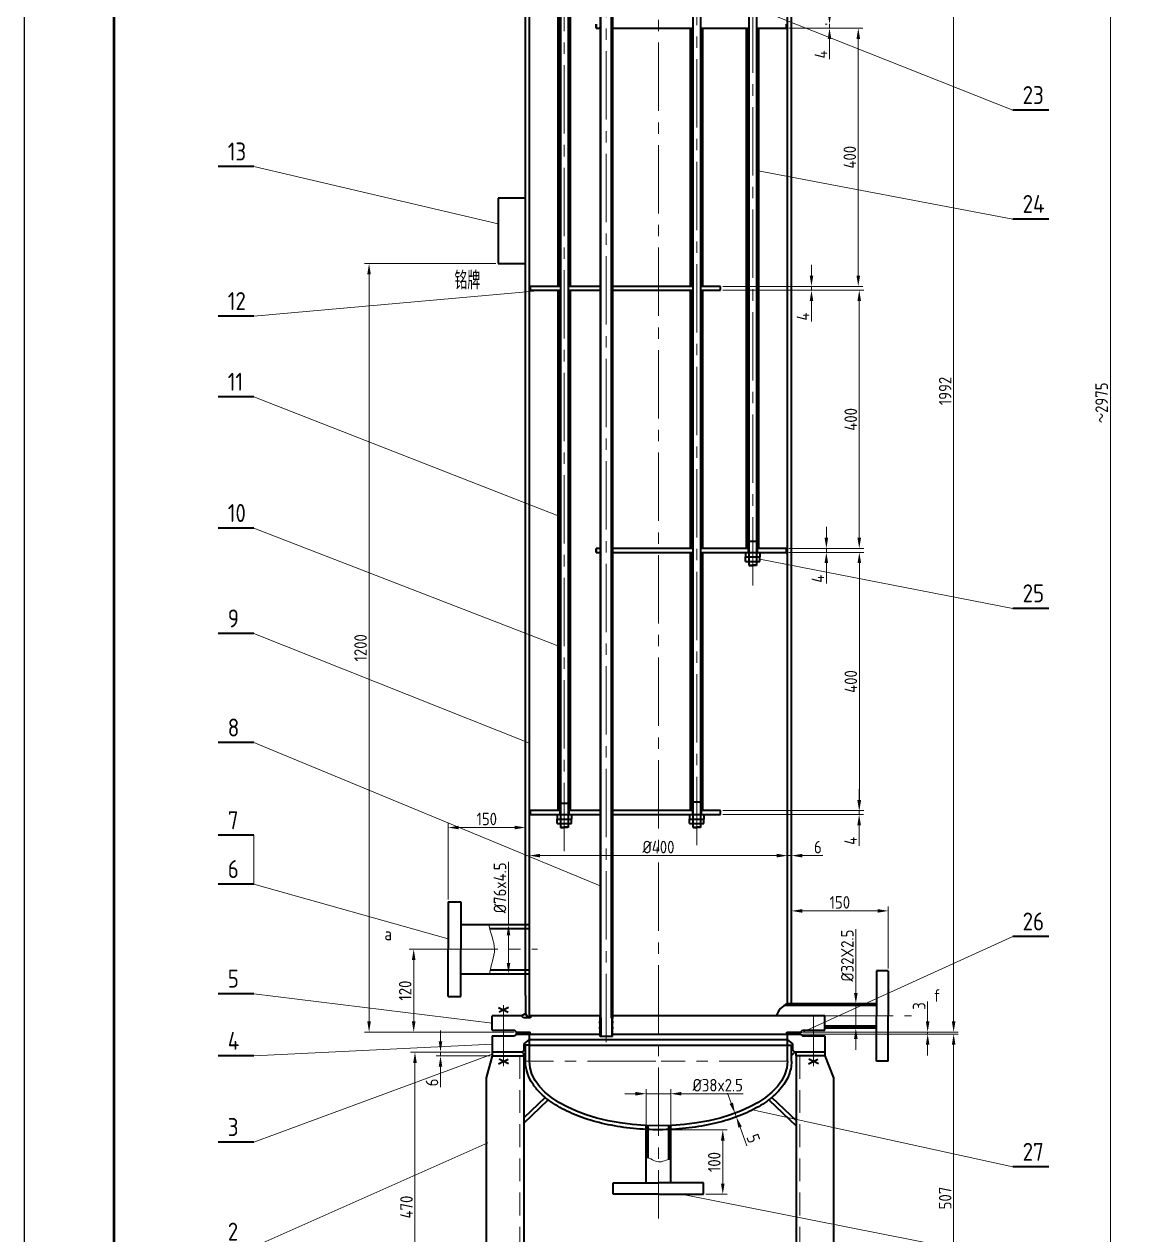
# Model space of a CAD drawing. Header units: millimetres. Extents: x -429811 to -211006, y 118619 to 258323.
# Drawn here: x -214898 to -214589.4, y 121517.1 to 121854.6 of the extents above; entities that cross this region are included whole.
import ezdxf

# ---------------------------------------------------------------- set-up
doc = ezdxf.new("R2010")
doc.units = ezdxf.units.MM
doc.linetypes.add('CENTER2', pattern=[28.575, 19.05, -3.175, 3.175, -3.175])
doc.linetypes.add('DASHED2', pattern=[9.525, 6.35, -3.175])
for name, color, linetype, lineweight in [('图层1', 7, 'Continuous', 40), ('图层2', 1, 'Continuous', 20), ('图层3', 3, 'Continuous', 20), ('图层4', 2, 'Continuous', 20), ('图层5', 3, 'DASHED2', 20), ('图层6', 4, 'CENTER2', 20), ('图框_内框线', 5, 'Continuous', 50)]:
    doc.layers.add(name, color=color, linetype=linetype, lineweight=lineweight)
doc.layers.add('图框_外框线', color=7, linetype='Continuous')
doc.styles.add('工程字体', font='gbenor.shx', dxfattribs={"bigfont": 'gbcbig.shx'})
doc.dimstyles.new('ISO-25', dxfattribs={"dimtxt": 3.5, "dimasz": 3, "dimexe": 1.25, "dimexo": 0.625, "dimtad": 1, "dimdec": 1, "dimtxsty": '工程字体', "dimcen": 2.5, "dimclrd": 3, "dimclre": 3, "dimclrt": 2, "dimadec": 0, "dimazin": 0, "dimtfac": 1, "dimtdec": 1, "dimtmove": 0, "dimatfit": 3, "dimfxl": 0, "dimlwd": 13, "dimlwe": 13, "dimarcsym": 0})

# ---------------------------------------------------------------- blocks, each defined once
blk = doc.blocks.new('*D32')
at = {"layer": 'Defpoints', "color": 0}
for p in [(-214767.48, 121568.05), (-214789.03, 121481.65), (-214776.52, 121481.65)]:
    blk.add_point(p, dxfattribs=at)
at = {"layer": '图层1', "color": 3, "lineweight": 13}
for p, q in [((-214768.1, 121568.05), (-214790.28, 121568.05)), ((-214789.03, 121565.05), (-214789.03, 121484.65)), ((-214777.15, 121481.65), (-214790.28, 121481.65))]:
    blk.add_line(p, q, dxfattribs=at)
at = {"layer": '图层1', "color": 3}
for points in [[(-214789.53, 121565.05), (-214788.53, 121565.05), (-214789.03, 121568.05)], [(-214789.53, 121484.65), (-214788.53, 121484.65), (-214789.03, 121481.65)]]:
    blk.add_solid(points, dxfattribs=at)
at = {"layer": '图层1', "color": 2, "insert": (-214791.4, 121524.85), "char_height": 3.5, "attachment_point": 5, "rotation": 90, "style": '工程字体'}
blk.add_mtext('470', dxfattribs=at)
blk = doc.blocks.new('*D33')
at = {"layer": 'Defpoints', "color": 0}
for p in [(-214767.48, 121568.05), (-214781.91, 121566.97), (-214767.48, 121566.97)]:
    blk.add_point(p, dxfattribs=at)
at = {"layer": '图层1', "color": 3, "lineweight": 13}
for p, q in [((-214781.91, 121571.05), (-214781.91, 121574.05)), ((-214768.1, 121568.05), (-214783.16, 121568.05)), ((-214781.91, 121568.05), (-214781.91, 121566.97)), ((-214768.1, 121566.97), (-214783.16, 121566.97)), ((-214781.91, 121563.97), (-214781.91, 121558.24))]:
    blk.add_line(p, q, dxfattribs=at)
at = {"layer": '图层1', "color": 3}
for points in [[(-214782.41, 121571.05), (-214781.41, 121571.05), (-214781.91, 121568.05)], [(-214782.41, 121563.97), (-214781.41, 121563.97), (-214781.91, 121566.97)]]:
    blk.add_solid(points, dxfattribs=at)
at = {"layer": '图层1', "color": 2, "insert": (-214784.29, 121559.61), "char_height": 3.5, "attachment_point": 5, "rotation": 90, "style": '工程字体'}
blk.add_mtext('6', dxfattribs=at)
blk = doc.blocks.new('*D34')
at = {"layer": 'Defpoints', "color": 0}
for p in [(-214681.53, 121573.09), (-214664.94, 121481.65), (-214638.82, 121481.65)]:
    blk.add_point(p, dxfattribs=at)
at = {"layer": '图层1', "color": 3, "lineweight": 13}
for p, q in [((-214680.9, 121573.09), (-214637.57, 121573.09)), ((-214638.82, 121570.09), (-214638.82, 121484.65)), ((-214664.32, 121481.65), (-214637.57, 121481.65))]:
    blk.add_line(p, q, dxfattribs=at)
at = {"layer": '图层1', "color": 3}
for points in [[(-214639.32, 121570.09), (-214638.32, 121570.09), (-214638.82, 121573.09)], [(-214639.32, 121484.65), (-214638.32, 121484.65), (-214638.82, 121481.65)]]:
    blk.add_solid(points, dxfattribs=at)
at = {"layer": '图层1', "color": 2, "insert": (-214641.19, 121527.37), "char_height": 3.5, "attachment_point": 5, "rotation": 90, "style": '工程字体'}
blk.add_mtext('507', dxfattribs=at)
blk = doc.blocks.new('*D35')
at = {"layer": 'Defpoints', "color": 0}
for p in [(-214657.05, 121607.42), (-214684.05, 121600.22), (-214657.05, 121590.73)]:
    blk.add_point(p, dxfattribs=at)
at = {"layer": '图层1', "color": 3, "lineweight": 13}
for p, q in [((-214684.05, 121600.85), (-214684.05, 121608.67)), ((-214657.05, 121591.36), (-214657.05, 121608.67)), ((-214681.05, 121607.42), (-214660.05, 121607.42))]:
    blk.add_line(p, q, dxfattribs=at)
at = {"layer": '图层1', "color": 3}
for points in [[(-214681.05, 121607.92), (-214681.05, 121606.92), (-214684.05, 121607.42)], [(-214660.05, 121607.92), (-214660.05, 121606.92), (-214657.05, 121607.42)]]:
    blk.add_solid(points, dxfattribs=at)
at = {"layer": '图层1', "color": 2, "insert": (-214670.55, 121609.79), "char_height": 3.5, "attachment_point": 5, "style": '工程字体'}
blk.add_mtext('150', dxfattribs=at)
blk = doc.blocks.new('*D36')
at = {"layer": 'Defpoints', "color": 0}
for p in [(-214667.53, 121581.55), (-214666.1, 121581.55), (-214667.53, 121574.71)]:
    blk.add_point(p, dxfattribs=at)
at = {"layer": '图层1', "color": 3, "lineweight": 13}
for p, q in [((-214666.1, 121584.55), (-214666.1, 121602.34)), ((-214666.91, 121581.55), (-214664.85, 121581.55)), ((-214666.1, 121574.71), (-214666.1, 121581.55)), ((-214666.91, 121574.71), (-214664.85, 121574.71)), ((-214666.1, 121571.71), (-214666.1, 121568.71))]:
    blk.add_line(p, q, dxfattribs=at)
at = {"layer": '图层1', "color": 3}
for points in [[(-214666.6, 121584.55), (-214665.6, 121584.55), (-214666.1, 121581.55)], [(-214666.6, 121571.71), (-214665.6, 121571.71), (-214666.1, 121574.71)]]:
    blk.add_solid(points, dxfattribs=at)
at = {"layer": '图层1', "color": 2, "insert": (-214668.47, 121594.95), "char_height": 3.5, "attachment_point": 5, "rotation": 90, "style": '工程字体'}
blk.add_mtext('%%C32X2.5', dxfattribs=at)
blk = doc.blocks.new('*D37')
at = {"layer": 'Defpoints', "color": 0}
for p in [(-214681.53, 121931.11), (-214638.82, 121931.11), (-214681.53, 121573.63)]:
    blk.add_point(p, dxfattribs=at)
at = {"layer": '图层1', "color": 3, "lineweight": 13}
for p, q in [((-214680.9, 121931.11), (-214637.57, 121931.11)), ((-214638.82, 121576.63), (-214638.82, 121928.11)), ((-214680.9, 121573.63), (-214637.57, 121573.63))]:
    blk.add_line(p, q, dxfattribs=at)
at = {"layer": '图层1', "color": 3}
for points in [[(-214639.32, 121928.11), (-214638.32, 121928.11), (-214638.82, 121931.11)], [(-214639.32, 121576.63), (-214638.32, 121576.63), (-214638.82, 121573.63)]]:
    blk.add_solid(points, dxfattribs=at)
at = {"layer": '图层1', "color": 2, "insert": (-214641.19, 121752.37), "char_height": 3.5, "attachment_point": 5, "rotation": 90, "style": '工程字体'}
blk.add_mtext('1992', dxfattribs=at)
blk = doc.blocks.new('*D38')
at = {"layer": 'Defpoints', "color": 0}
for p in [(-214650.05, 121573.63), (-214650.05, 121573.09), (-214646.07, 121573.63)]:
    blk.add_point(p, dxfattribs=at)
at = {"layer": '图层1', "color": 3, "lineweight": 13}
for p, q in [((-214646.07, 121576.63), (-214646.07, 121582.17)), ((-214649.43, 121573.63), (-214644.82, 121573.63)), ((-214649.43, 121573.09), (-214644.82, 121573.09)), ((-214646.07, 121573.09), (-214646.07, 121573.63)), ((-214646.07, 121570.09), (-214646.07, 121567.09))]:
    blk.add_line(p, q, dxfattribs=at)
at = {"layer": '图层1', "color": 3}
for points in [[(-214646.57, 121576.63), (-214645.57, 121576.63), (-214646.07, 121573.63)], [(-214646.57, 121570.09), (-214645.57, 121570.09), (-214646.07, 121573.09)]]:
    blk.add_solid(points, dxfattribs=at)
at = {"layer": '图层1', "color": 2, "insert": (-214648.45, 121580.9), "char_height": 3.5, "attachment_point": 5, "rotation": 90, "style": '工程字体'}
blk.add_mtext('3', dxfattribs=at)
blk = doc.blocks.new('*D39')
at = {"layer": 'Defpoints', "color": 0}
for p in [(-214685.4, 121707.37), (-214703.85, 121635.37), (-214665.12, 121635.37)]:
    blk.add_point(p, dxfattribs=at)
at = {"layer": '图层1', "color": 3, "lineweight": 13}
for p, q in [((-214684.77, 121707.37), (-214663.87, 121707.37)), ((-214665.12, 121704.37), (-214665.12, 121638.37)), ((-214703.22, 121635.37), (-214663.87, 121635.37))]:
    blk.add_line(p, q, dxfattribs=at)
at = {"layer": '图层1', "color": 3}
for points in [[(-214665.62, 121704.37), (-214664.62, 121704.37), (-214665.12, 121707.37)], [(-214665.62, 121638.37), (-214664.62, 121638.37), (-214665.12, 121635.37)]]:
    blk.add_solid(points, dxfattribs=at)
at = {"layer": '图层1', "color": 2, "insert": (-214667.49, 121671.37), "char_height": 3.5, "attachment_point": 5, "rotation": 90, "style": '工程字体'}
blk.add_mtext('400', dxfattribs=at)
blk = doc.blocks.new('*D40')
at = {"layer": 'Defpoints', "color": 0}
for p in [(-214703.85, 121635.37), (-214703.85, 121634.29), (-214665.18, 121634.29)]:
    blk.add_point(p, dxfattribs=at)
at = {"layer": '图层1', "color": 3, "lineweight": 13}
for p, q in [((-214665.18, 121638.37), (-214665.18, 121641.37)), ((-214703.22, 121635.37), (-214663.93, 121635.37)), ((-214665.18, 121635.37), (-214665.18, 121634.29)), ((-214703.22, 121634.29), (-214663.93, 121634.29)), ((-214665.18, 121631.29), (-214665.18, 121625.59))]:
    blk.add_line(p, q, dxfattribs=at)
at = {"layer": '图层1', "color": 3}
for points in [[(-214665.68, 121638.37), (-214664.68, 121638.37), (-214665.18, 121635.37)], [(-214665.68, 121631.29), (-214664.68, 121631.29), (-214665.18, 121634.29)]]:
    blk.add_solid(points, dxfattribs=at)
at = {"layer": '图层1', "color": 2, "insert": (-214667.55, 121626.94), "char_height": 3.5, "attachment_point": 5, "rotation": 90, "style": '工程字体'}
blk.add_mtext('4', dxfattribs=at)
blk = doc.blocks.new('*D41')
at = {"layer": 'Defpoints', "color": 0}
for p in [(-214703.85, 121780.45), (-214685.4, 121708.45), (-214665.14, 121708.45)]:
    blk.add_point(p, dxfattribs=at)
at = {"layer": '图层1', "color": 3, "lineweight": 13}
for p, q in [((-214703.22, 121780.45), (-214663.89, 121780.45)), ((-214665.14, 121777.45), (-214665.14, 121711.45)), ((-214684.77, 121708.45), (-214663.89, 121708.45))]:
    blk.add_line(p, q, dxfattribs=at)
at = {"layer": '图层1', "color": 3}
for points in [[(-214665.64, 121777.45), (-214664.64, 121777.45), (-214665.14, 121780.45)], [(-214665.64, 121711.45), (-214664.64, 121711.45), (-214665.14, 121708.45)]]:
    blk.add_solid(points, dxfattribs=at)
at = {"layer": '图层1', "color": 2, "insert": (-214667.52, 121744.45), "char_height": 3.5, "attachment_point": 5, "rotation": 90, "style": '工程字体'}
blk.add_mtext('400', dxfattribs=at)
blk = doc.blocks.new('*D42')
at = {"layer": 'Defpoints', "color": 0}
for p in [(-214676.56, 121708.45), (-214676.56, 121707.37), (-214674.32, 121707.37)]:
    blk.add_point(p, dxfattribs=at)
at = {"layer": '图层1', "color": 3, "lineweight": 13}
for p, q in [((-214674.32, 121711.45), (-214674.32, 121714.45)), ((-214675.94, 121708.45), (-214673.07, 121708.45)), ((-214675.94, 121707.37), (-214673.07, 121707.37)), ((-214674.32, 121708.45), (-214674.32, 121707.37)), ((-214674.32, 121704.37), (-214674.32, 121698.67))]:
    blk.add_line(p, q, dxfattribs=at)
at = {"layer": '图层1', "color": 3}
for points in [[(-214674.82, 121711.45), (-214673.82, 121711.45), (-214674.32, 121708.45)], [(-214674.82, 121704.37), (-214673.82, 121704.37), (-214674.32, 121707.37)]]:
    blk.add_solid(points, dxfattribs=at)
at = {"layer": '图层1', "color": 2, "insert": (-214676.69, 121700.02), "char_height": 3.5, "attachment_point": 5, "rotation": 90, "style": '工程字体'}
blk.add_mtext('4', dxfattribs=at)
blk = doc.blocks.new('*D43')
at = {"layer": 'Defpoints', "color": 0}
for p in [(-214685.4, 121853.53), (-214703.85, 121781.53), (-214665.41, 121781.53)]:
    blk.add_point(p, dxfattribs=at)
at = {"layer": '图层1', "color": 3, "lineweight": 13}
for p, q in [((-214684.77, 121853.53), (-214664.16, 121853.53)), ((-214665.41, 121850.53), (-214665.41, 121784.53)), ((-214703.22, 121781.53), (-214664.16, 121781.53))]:
    blk.add_line(p, q, dxfattribs=at)
at = {"layer": '图层1', "color": 3}
for points in [[(-214665.91, 121850.53), (-214664.91, 121850.53), (-214665.41, 121853.53)], [(-214665.91, 121784.53), (-214664.91, 121784.53), (-214665.41, 121781.53)]]:
    blk.add_solid(points, dxfattribs=at)
at = {"layer": '图层1', "color": 2, "insert": (-214667.78, 121817.53), "char_height": 3.5, "attachment_point": 5, "rotation": 90, "style": '工程字体'}
blk.add_mtext('400', dxfattribs=at)
blk = doc.blocks.new('*D44')
at = {"layer": 'Defpoints', "color": 0}
for p in [(-214680.99, 121781.53), (-214680.99, 121780.45), (-214678.46, 121780.45)]:
    blk.add_point(p, dxfattribs=at)
at = {"layer": '图层1', "color": 3, "lineweight": 13}
for p, q in [((-214678.46, 121784.53), (-214678.46, 121787.53)), ((-214680.36, 121781.53), (-214677.21, 121781.53)), ((-214680.36, 121780.45), (-214677.21, 121780.45)), ((-214678.46, 121781.53), (-214678.46, 121780.45)), ((-214678.46, 121777.45), (-214678.46, 121771.75))]:
    blk.add_line(p, q, dxfattribs=at)
at = {"layer": '图层1', "color": 3}
for points in [[(-214678.96, 121784.53), (-214677.96, 121784.53), (-214678.46, 121781.53)], [(-214678.96, 121777.45), (-214677.96, 121777.45), (-214678.46, 121780.45)]]:
    blk.add_solid(points, dxfattribs=at)
at = {"layer": '图层1', "color": 2, "insert": (-214680.83, 121773.1), "char_height": 3.5, "attachment_point": 5, "rotation": 90, "style": '工程字体'}
blk.add_mtext('4', dxfattribs=at)
blk = doc.blocks.new('*D46')
at = {"layer": 'Defpoints', "color": 0}
for p in [(-214673.43, 121854.61), (-214673.43, 121853.53), (-214673.43, 121853.53)]:
    blk.add_point(p, dxfattribs=at)
at = {"layer": '图层1', "color": 3, "lineweight": 13}
for p, q in [((-214673.43, 121857.61), (-214673.43, 121860.61)), ((-214674.06, 121854.61), (-214674.68, 121854.61)), ((-214673.43, 121854.61), (-214673.43, 121853.53)), ((-214674.06, 121853.53), (-214674.68, 121853.53)), ((-214673.43, 121850.53), (-214673.43, 121844.83))]:
    blk.add_line(p, q, dxfattribs=at)
at = {"layer": '图层1', "color": 3}
for points in [[(-214673.93, 121857.61), (-214672.93, 121857.61), (-214673.43, 121854.61)], [(-214673.93, 121850.53), (-214672.93, 121850.53), (-214673.43, 121853.53)]]:
    blk.add_solid(points, dxfattribs=at)
at = {"layer": '图层1', "color": 2, "insert": (-214675.81, 121846.18), "char_height": 3.5, "attachment_point": 5, "rotation": 90, "style": '工程字体'}
blk.add_mtext('4', dxfattribs=at)
blk = doc.blocks.new('*D53')
at = {"layer": 'Defpoints', "color": 0}
for p in [(-214661.18, 122016.52), (-214595.08, 122016.52), (-214641.42, 121481.65)]:
    blk.add_point(p, dxfattribs=at)
at = {"layer": '图层1', "color": 3, "lineweight": 13}
for p, q in [((-214660.56, 122016.52), (-214593.83, 122016.52)), ((-214595.08, 121484.65), (-214595.08, 122013.52)), ((-214640.8, 121481.65), (-214593.83, 121481.65))]:
    blk.add_line(p, q, dxfattribs=at)
at = {"layer": '图层1', "color": 3}
for points in [[(-214595.58, 122013.52), (-214594.58, 122013.52), (-214595.08, 122016.52)], [(-214595.58, 121484.65), (-214594.58, 121484.65), (-214595.08, 121481.65)]]:
    blk.add_solid(points, dxfattribs=at)
at = {"layer": '图层1', "color": 2, "insert": (-214597.55, 121749.09), "char_height": 3.5, "attachment_point": 5, "rotation": 90, "style": '工程字体'}
blk.add_mtext('～2975', dxfattribs=at)
blk = doc.blocks.new('*D56')
at = {"layer": 'Defpoints', "color": 0}
for p in [(-214757.13, 121624.9), (-214685.13, 121624.9), (-214685.13, 121622.83)]:
    blk.add_point(p, dxfattribs=at)
at = {"layer": '图层1', "color": 3, "lineweight": 13}
for p, q in [((-214757.13, 121624.28), (-214757.13, 121621.58)), ((-214754.13, 121622.83), (-214688.13, 121622.83)), ((-214685.13, 121624.28), (-214685.13, 121621.58))]:
    blk.add_line(p, q, dxfattribs=at)
at = {"layer": '图层1', "color": 3}
for points in [[(-214754.13, 121623.33), (-214754.13, 121622.33), (-214757.13, 121622.83)], [(-214688.13, 121623.33), (-214688.13, 121622.33), (-214685.13, 121622.83)]]:
    blk.add_solid(points, dxfattribs=at)
at = {"layer": '图层1', "color": 2, "insert": (-214721.13, 121625.21), "char_height": 3.5, "attachment_point": 5, "style": '工程字体'}
blk.add_mtext('%%c400', dxfattribs=at)
blk = doc.blocks.new('*D57')
at = {"layer": 'Defpoints', "color": 0}
for p in [(-214685.13, 121622.83), (-214684.05, 121622.83), (-214684.05, 121622.83)]:
    blk.add_point(p, dxfattribs=at)
at = {"layer": '图层1', "color": 3, "lineweight": 13}
for p, q in [((-214688.13, 121622.83), (-214691.13, 121622.83)), ((-214685.13, 121622.83), (-214684.05, 121622.83)), ((-214685.13, 121622.21), (-214685.13, 121621.58)), ((-214684.05, 121623.46), (-214684.05, 121624.08)), ((-214681.05, 121622.83), (-214675.31, 121622.83))]:
    blk.add_line(p, q, dxfattribs=at)
at = {"layer": '图层1', "color": 3}
for points in [[(-214688.13, 121623.33), (-214688.13, 121622.33), (-214685.13, 121622.83)], [(-214681.05, 121623.33), (-214681.05, 121622.33), (-214684.05, 121622.83)]]:
    blk.add_solid(points, dxfattribs=at)
at = {"layer": '图层1', "color": 2, "insert": (-214676.68, 121625.21), "char_height": 3.5, "attachment_point": 5, "style": '工程字体'}
blk.add_mtext('6', dxfattribs=at)
blk = doc.blocks.new('*D62')
at = {"layer": 'Defpoints', "color": 0}
for p in [(-214699.79, 121550.99), (-214699.42, 121549.98), (-214699.42, 121549.98)]:
    blk.add_point(p, dxfattribs=at)
at = {"layer": '图层1', "color": 3, "lineweight": 13}
for p, q in [((-214700.83, 121553.81), (-214701.87, 121556.62)), ((-214699.79, 121550.99), (-214699.42, 121549.98)), ((-214699.21, 121551.21), (-214698.62, 121551.42)), ((-214698.83, 121550.19), (-214698.25, 121550.41)), ((-214698.39, 121547.16), (-214696.47, 121541.96))]:
    blk.add_line(p, q, dxfattribs=at)
at = {"layer": '图层1', "color": 3}
for points in [[(-214700.36, 121553.98), (-214701.3, 121553.63), (-214699.79, 121550.99)], [(-214697.92, 121547.33), (-214698.86, 121546.99), (-214699.42, 121549.98)]]:
    blk.add_solid(points, dxfattribs=at)
at = {"layer": '图层1', "color": 2, "insert": (-214694.68, 121543.97), "char_height": 3.5, "attachment_point": 5, "rotation": 290.1907, "style": '工程字体'}
blk.add_mtext('5', dxfattribs=at)
blk = doc.blocks.new('*D63')
at = {"layer": 'Defpoints', "color": 0}
for p in [(-214721.13, 121546.41), (-214708.53, 121528.41), (-214703.2, 121528.41)]:
    blk.add_point(p, dxfattribs=at)
at = {"layer": '图层1', "color": 3, "lineweight": 13}
for p, q in [((-214720.5, 121546.41), (-214701.95, 121546.41)), ((-214703.2, 121543.41), (-214703.2, 121531.41)), ((-214707.9, 121528.41), (-214701.95, 121528.41))]:
    blk.add_line(p, q, dxfattribs=at)
at = {"layer": '图层1', "color": 3}
for points in [[(-214703.7, 121543.41), (-214702.7, 121543.41), (-214703.2, 121546.41)], [(-214703.7, 121531.41), (-214702.7, 121531.41), (-214703.2, 121528.41)]]:
    blk.add_solid(points, dxfattribs=at)
at = {"layer": '图层1', "color": 2, "insert": (-214705.57, 121537.41), "char_height": 3.5, "attachment_point": 5, "rotation": 90, "style": '工程字体'}
blk.add_mtext('100', dxfattribs=at)
blk = doc.blocks.new('*D64')
at = {"layer": 'Defpoints', "color": 0}
for p in [(-214717.71, 121556.45), (-214724.55, 121543.03), (-214717.71, 121543.03)]:
    blk.add_point(p, dxfattribs=at)
at = {"layer": '图层1', "color": 3, "lineweight": 13}
for p, q in [((-214724.55, 121543.66), (-214724.55, 121557.7)), ((-214717.71, 121543.66), (-214717.71, 121557.7)), ((-214727.55, 121556.45), (-214730.55, 121556.45)), ((-214724.55, 121556.45), (-214717.71, 121556.45)), ((-214714.71, 121556.45), (-214697.5, 121556.45))]:
    blk.add_line(p, q, dxfattribs=at)
at = {"layer": '图层1', "color": 3}
for points in [[(-214727.55, 121556.95), (-214727.55, 121555.95), (-214724.55, 121556.45)], [(-214714.71, 121556.95), (-214714.71, 121555.95), (-214717.71, 121556.45)]]:
    blk.add_solid(points, dxfattribs=at)
at = {"layer": '图层1', "color": 2, "insert": (-214704.6, 121558.83), "char_height": 3.5, "attachment_point": 5, "style": '工程字体'}
blk.add_mtext('%%c38x2.5', dxfattribs=at)
blk = doc.blocks.new('*D65')
at = {"layer": 'Defpoints', "color": 0}
for p in [(-214782.16, 121596.76), (-214789.39, 121573.63), (-214760.73, 121573.63)]:
    blk.add_point(p, dxfattribs=at)
at = {"layer": '图层1', "color": 3, "lineweight": 13}
for p, q in [((-214782.78, 121596.76), (-214790.64, 121596.76)), ((-214789.39, 121593.76), (-214789.39, 121576.63)), ((-214761.35, 121573.63), (-214790.64, 121573.63))]:
    blk.add_line(p, q, dxfattribs=at)
at = {"layer": '图层1', "color": 3}
for points in [[(-214789.89, 121593.76), (-214788.89, 121593.76), (-214789.39, 121596.76)], [(-214789.89, 121576.63), (-214788.89, 121576.63), (-214789.39, 121573.63)]]:
    blk.add_solid(points, dxfattribs=at)
at = {"layer": '图层1', "color": 2, "insert": (-214791.76, 121585.2), "char_height": 3.5, "attachment_point": 5, "rotation": 90, "style": '工程字体'}
blk.add_mtext('120', dxfattribs=at)
blk = doc.blocks.new('*D66')
at = {"layer": 'Defpoints', "color": 0}
for p in [(-214758.21, 121630.66), (-214779.81, 121609.99), (-214758.21, 121609.99)]:
    blk.add_point(p, dxfattribs=at)
at = {"layer": '图层1', "color": 3, "lineweight": 13}
for p, q in [((-214779.81, 121610.62), (-214779.81, 121631.91)), ((-214758.21, 121610.62), (-214758.21, 121631.91)), ((-214776.81, 121630.66), (-214761.21, 121630.66))]:
    blk.add_line(p, q, dxfattribs=at)
at = {"layer": '图层1', "color": 3}
for points in [[(-214776.81, 121631.16), (-214776.81, 121630.16), (-214779.81, 121630.66)], [(-214761.21, 121631.16), (-214761.21, 121630.16), (-214758.21, 121630.66)]]:
    blk.add_solid(points, dxfattribs=at)
at = {"layer": '图层1', "color": 2, "insert": (-214769.01, 121633.04), "char_height": 3.5, "attachment_point": 5, "style": '工程字体'}
blk.add_mtext('150', dxfattribs=at)
blk = doc.blocks.new('*D67')
at = {"layer": 'Defpoints', "color": 0}
for p in [(-214769.5, 121603.6), (-214762.95, 121603.6), (-214769.5, 121589.92)]:
    blk.add_point(p, dxfattribs=at)
at = {"layer": '图层1', "color": 3, "lineweight": 13}
for p, q in [((-214762.95, 121603.6), (-214762.95, 121621.1)), ((-214768.88, 121603.6), (-214761.7, 121603.6)), ((-214762.95, 121592.92), (-214762.95, 121600.6)), ((-214768.88, 121589.92), (-214761.7, 121589.92))]:
    blk.add_line(p, q, dxfattribs=at)
at = {"layer": '图层1', "color": 3}
for points in [[(-214763.45, 121600.6), (-214762.45, 121600.6), (-214762.95, 121603.6)], [(-214763.45, 121592.92), (-214762.45, 121592.92), (-214762.95, 121589.92)]]:
    blk.add_solid(points, dxfattribs=at)
at = {"layer": '图层1', "color": 2, "insert": (-214765.33, 121613.85), "char_height": 3.5, "attachment_point": 5, "rotation": 90, "style": '工程字体'}
blk.add_mtext('%%c76x4.5', dxfattribs=at)
blk = doc.blocks.new('*D68')
at = {"layer": 'Defpoints', "color": 0}
for p in [(-214765.82, 121787.88), (-214801.83, 121573.63), (-214760.73, 121573.63)]:
    blk.add_point(p, dxfattribs=at)
at = {"layer": '图层1', "color": 3, "lineweight": 13}
for p, q in [((-214766.45, 121787.88), (-214803.08, 121787.88)), ((-214801.83, 121784.88), (-214801.83, 121576.63)), ((-214761.35, 121573.63), (-214803.08, 121573.63))]:
    blk.add_line(p, q, dxfattribs=at)
at = {"layer": '图层1', "color": 3}
for points in [[(-214802.33, 121784.88), (-214801.33, 121784.88), (-214801.83, 121787.88)], [(-214802.33, 121576.63), (-214801.33, 121576.63), (-214801.83, 121573.63)]]:
    blk.add_solid(points, dxfattribs=at)
at = {"layer": '图层1', "color": 2, "insert": (-214804.21, 121680.76), "char_height": 3.5, "attachment_point": 5, "rotation": 90, "style": '工程字体'}
blk.add_mtext('1200', dxfattribs=at)

msp = doc.modelspace()

# ---------------------------------------------------------------- hatches: boundary and pattern name
at = {"layer": '图层2'}
h = msp.add_hatch(dxfattribs=at)
h.set_pattern_fill('ANSI37', color=256, scale=0.25, style=0)
h.paths.add_polyline_path([(-214757.6, 121573.63), (-214760.73, 121573.63), (-214760.73, 121573.09), (-214757.6, 121573.09)])
h = msp.add_hatch(dxfattribs=at)
h.set_pattern_fill('ANSI37', color=256, scale=0.25, style=0)
h.set_pattern_definition([(45, (76.0716, 1e-11), (-0.5612660076, 0.5612660076), []), (135, (76.0716, 1e-11), (-0.5612660076, -0.5612660076), [])])
h.paths.add_polyline_path([(-214681.53, 121573.63), (-214684.65, 121573.63), (-214684.65, 121573.09), (-214681.53, 121573.09)])

# ---------------------------------------------------------------- linework, layer by layer
at = {"layer": '图层1'}
for p, q in [((-214748.47, 121929.05), (-214748.47, 121630.73)), ((-214746.31, 121929.05), (-214746.31, 121630.73)), ((-214711.53, 121929.05), (-214711.53, 121630.73)), ((-214709.37, 121929.05), (-214709.37, 121630.73)), ((-214695.94, 121929.05), (-214695.94, 121703.81)), ((-214693.78, 121929.05), (-214693.78, 121703.81)), ((-214749.1, 121781.53), (-214749.1, 121926.61)), ((-214748.74, 121781.53), (-214748.74, 121926.61)), ((-214746.04, 121781.53), (-214746.04, 121926.61)), ((-214745.68, 121781.53), (-214745.68, 121926.61)), ((-214737.41, 121927.15), (-214737.41, 121577.59)), ((-214737.19, 121577.59), (-214737.19, 121927.15)), ((-214734.2, 121577.59), (-214734.2, 121927.15)), ((-214733.99, 121927.15), (-214733.99, 121577.59)), ((-214685.13, 121581.55), (-214685.13, 121927.15)), ((-214758.21, 121583.79), (-214758.21, 121923.19)), ((-214757.13, 121577.59), (-214757.13, 121923.19)), ((-214684.05, 121581.55), (-214684.05, 121889.89)), ((-214738.5, 121854.61), (-214738.5, 121853.53)), ((-214738.5, 121853.53), (-214738.5, 121854.61)), ((-214685.4, 121853.53), (-214685.4, 121854.61)), ((-214738.5, 121853.53), (-214737.41, 121853.53)), ((-214733.99, 121853.53), (-214711.53, 121853.53)), ((-214712.16, 121781.53), (-214712.16, 121853.53)), ((-214711.8, 121781.53), (-214711.8, 121853.53)), ((-214709.37, 121853.53), (-214695.94, 121853.53)), ((-214709.1, 121781.53), (-214709.1, 121853.53)), ((-214708.74, 121781.53), (-214708.74, 121853.53)), ((-214696.57, 121708.45), (-214696.57, 121853.53)), ((-214696.21, 121708.45), (-214696.21, 121853.53)), ((-214693.78, 121853.53), (-214685.4, 121853.53)), ((-214693.51, 121708.45), (-214693.51, 121853.53)), ((-214693.15, 121708.45), (-214693.15, 121853.53)), ((-214612.28, 121830.67), (-214622.28, 121830.67)), ((-214833.92, 121814.94), (-214843.92, 121814.94)), ((-214758.21, 121806.1), (-214765.82, 121806.1)), ((-214765.82, 121806.1), (-214765.82, 121787.88)), ((-214612.28, 121800.31), (-214622.28, 121800.31)), ((-214765.82, 121787.88), (-214758.21, 121787.88)), ((-214748.47, 121781.53), (-214756.95, 121781.53)), ((-214756.95, 121780.45), (-214756.95, 121781.53)), ((-214756.95, 121781.53), (-214756.95, 121780.45)), ((-214756.95, 121780.45), (-214748.47, 121780.45)), ((-214749.1, 121635.37), (-214749.1, 121780.45)), ((-214748.74, 121635.37), (-214748.74, 121780.45)), ((-214737.41, 121781.53), (-214746.31, 121781.53)), ((-214746.31, 121780.45), (-214737.41, 121780.45)), ((-214746.04, 121635.37), (-214746.04, 121780.45)), ((-214745.68, 121635.37), (-214745.68, 121780.45)), ((-214711.53, 121781.53), (-214733.99, 121781.53)), ((-214733.99, 121780.45), (-214711.53, 121780.45)), ((-214712.16, 121708.45), (-214712.16, 121780.45)), ((-214711.8, 121708.45), (-214711.8, 121780.45)), ((-214703.85, 121781.53), (-214709.37, 121781.53)), ((-214709.37, 121780.45), (-214703.85, 121780.45)), ((-214709.1, 121708.45), (-214709.1, 121780.45)), ((-214708.74, 121708.45), (-214708.74, 121780.45)), ((-214703.85, 121780.45), (-214703.85, 121781.53)), ((-214833.92, 121773.24), (-214843.92, 121773.24)), ((-214833.92, 121750.74), (-214843.92, 121750.74)), ((-214833.92, 121714.16), (-214843.92, 121714.16)), ((-214695.94, 121710.5), (-214693.78, 121710.5)), ((-214737.41, 121708.45), (-214738.5, 121708.45)), ((-214738.5, 121707.37), (-214738.5, 121708.45)), ((-214738.5, 121708.45), (-214738.5, 121707.37)), ((-214738.5, 121707.37), (-214737.41, 121707.37)), ((-214711.53, 121708.45), (-214733.99, 121708.45)), ((-214733.99, 121707.37), (-214711.53, 121707.37)), ((-214712.16, 121635.37), (-214712.16, 121707.37)), ((-214711.8, 121635.37), (-214711.8, 121707.37)), ((-214695.94, 121708.45), (-214709.37, 121708.45)), ((-214709.37, 121707.37), (-214685.4, 121707.37)), ((-214709.1, 121635.37), (-214709.1, 121707.37)), ((-214708.74, 121635.37), (-214708.74, 121707.37)), ((-214696.86, 121707.37), (-214696.86, 121706.1)), ((-214696.86, 121704.82), (-214696.86, 121706.1)), ((-214696.86, 121706.1), (-214692.86, 121706.1)), ((-214696.08, 121708.45), (-214696.08, 121707.37)), ((-214685.4, 121708.45), (-214693.78, 121708.45)), ((-214693.64, 121708.45), (-214693.64, 121707.37)), ((-214692.86, 121707.37), (-214692.86, 121706.1)), ((-214692.86, 121704.82), (-214692.86, 121706.1)), ((-214685.4, 121707.37), (-214685.4, 121708.45)), ((-214696.86, 121704.82), (-214692.86, 121704.82)), ((-214695.94, 121703.81), (-214695.88, 121703.74)), ((-214695.94, 121703.81), (-214694.86, 121703.81)), ((-214695.88, 121703.74), (-214694.86, 121703.74)), ((-214693.78, 121703.81), (-214694.86, 121703.81)), ((-214693.84, 121703.74), (-214694.86, 121703.74)), ((-214693.78, 121703.81), (-214693.84, 121703.74)), ((-214612.28, 121691.76), (-214622.28, 121691.76)), ((-214833.92, 121684.76), (-214843.92, 121684.76)), ((-214833.92, 121654.34), (-214843.92, 121654.34)), ((-214748.47, 121635.37), (-214756.95, 121635.37)), ((-214756.95, 121635.37), (-214756.95, 121634.29)), ((-214756.95, 121634.29), (-214756.95, 121635.37)), ((-214748.61, 121635.37), (-214748.61, 121634.29)), ((-214748.47, 121637.42), (-214746.31, 121637.42)), ((-214737.41, 121635.37), (-214746.31, 121635.37)), ((-214746.17, 121635.37), (-214746.17, 121634.29)), ((-214711.53, 121635.37), (-214733.99, 121635.37)), ((-214711.67, 121635.37), (-214711.67, 121634.29)), ((-214711.53, 121637.83), (-214709.37, 121637.83)), ((-214703.85, 121635.37), (-214709.37, 121635.37)), ((-214709.23, 121635.37), (-214709.23, 121634.29)), ((-214703.85, 121634.29), (-214703.85, 121635.37)), ((-214756.95, 121634.29), (-214737.41, 121634.29)), ((-214749.39, 121634.29), (-214749.39, 121633.02)), ((-214749.39, 121633.02), (-214745.39, 121633.02)), ((-214749.39, 121631.74), (-214749.39, 121633.02)), ((-214749.39, 121631.74), (-214745.39, 121631.74)), ((-214745.39, 121634.29), (-214745.39, 121633.02)), ((-214745.39, 121631.74), (-214745.39, 121633.02)), ((-214733.99, 121634.29), (-214703.85, 121634.29)), ((-214712.45, 121634.29), (-214712.45, 121633.02)), ((-214712.45, 121631.74), (-214712.45, 121633.02)), ((-214712.45, 121633.02), (-214708.45, 121633.02)), ((-214712.45, 121631.74), (-214708.45, 121631.74)), ((-214708.45, 121634.29), (-214708.45, 121633.02)), ((-214708.45, 121631.74), (-214708.45, 121633.02)), ((-214833.92, 121628.49), (-214843.92, 121628.49)), ((-214748.47, 121630.73), (-214747.39, 121630.73)), ((-214748.47, 121630.73), (-214748.41, 121630.66)), ((-214748.41, 121630.66), (-214747.39, 121630.66)), ((-214746.31, 121630.73), (-214747.39, 121630.73)), ((-214746.37, 121630.66), (-214747.39, 121630.66)), ((-214746.31, 121630.73), (-214746.37, 121630.66)), ((-214711.53, 121630.73), (-214711.47, 121630.66)), ((-214711.53, 121630.73), (-214710.45, 121630.73)), ((-214711.47, 121630.66), (-214710.45, 121630.66)), ((-214709.37, 121630.73), (-214710.45, 121630.73)), ((-214709.43, 121630.66), (-214710.45, 121630.66)), ((-214709.37, 121630.73), (-214709.43, 121630.66)), ((-214833.92, 121614.89), (-214843.92, 121614.89)), ((-214779.81, 121609.99), (-214776.21, 121609.99)), ((-214779.81, 121609.99), (-214779.81, 121596.76)), ((-214776.21, 121609.99), (-214776.21, 121596.76)), ((-214776.21, 121603.6), (-214757.13, 121603.6)), ((-214768.23, 121602.52), (-214757.13, 121602.52)), ((-214612.28, 121600.29), (-214622.28, 121600.29)), ((-214779.81, 121583.53), (-214779.81, 121596.76)), ((-214776.21, 121583.53), (-214776.21, 121596.76)), ((-214768.03, 121591), (-214757.13, 121591)), ((-214776.21, 121589.92), (-214757.13, 121589.92)), ((-214660.29, 121590.73), (-214660.29, 121578.13)), ((-214657.05, 121590.73), (-214660.29, 121590.73)), ((-214657.05, 121590.73), (-214657.05, 121578.13)), ((-214833.92, 121584.34), (-214843.92, 121584.34)), ((-214779.81, 121583.53), (-214776.21, 121583.53)), ((-214758.21, 121583.79), (-214758.21, 121578.84)), ((-214660.29, 121581.01), (-214686.13, 121581.01)), ((-214660.29, 121581.55), (-214685.13, 121581.55)), ((-214759.29, 121578.13), (-214767.48, 121578.13)), ((-214767.48, 121574.17), (-214767.48, 121578.13)), ((-214765.73, 121580.52), (-214763.06, 121579.15)), ((-214762.92, 121580.52), (-214765.59, 121579.15)), ((-214759.29, 121578.13), (-214758.21, 121578.84)), ((-214758.75, 121577.59), (-214759.29, 121578.13)), ((-214756.86, 121577.59), (-214758.75, 121577.59)), ((-214757.49, 121577.59), (-214758.21, 121578.84)), ((-214756.86, 121578.13), (-214756.86, 121577.59)), ((-214737.41, 121578.13), (-214756.86, 121578.13)), ((-214737.53, 121578.13), (-214737.43, 121577.95)), ((-214737.43, 121577.95), (-214737.41, 121577.95)), ((-214737.43, 121572.37), (-214737.43, 121577.95)), ((-214737.41, 121577.59), (-214737.43, 121577.39)), ((-214737.19, 121577.59), (-214737.21, 121577.39)), ((-214737.21, 121577.39), (-214737.21, 121572.37)), ((-214734.2, 121577.59), (-214734.18, 121577.39)), ((-214734.18, 121577.39), (-214734.18, 121572.37)), ((-214674.78, 121578.13), (-214733.99, 121578.13)), ((-214733.99, 121577.95), (-214733.96, 121577.95)), ((-214733.99, 121577.59), (-214733.96, 121577.39)), ((-214733.86, 121578.13), (-214733.96, 121577.95)), ((-214733.96, 121576.69), (-214733.96, 121577.95)), ((-214733.96, 121572.37), (-214733.96, 121577.95)), ((-214674.78, 121574.17), (-214674.78, 121578.13)), ((-214660.29, 121565.53), (-214660.29, 121578.13)), ((-214657.05, 121565.53), (-214657.05, 121578.13)), ((-214767.48, 121574.17), (-214761.27, 121574.17)), ((-214760.73, 121573.63), (-214761.27, 121574.17)), ((-214737.52, 121576.69), (-214737.43, 121576.69)), ((-214737.52, 121576.15), (-214737.52, 121576.69)), ((-214737.43, 121576.15), (-214737.52, 121576.15)), ((-214737.52, 121574.53), (-214737.52, 121575.07)), ((-214737.52, 121575.07), (-214737.43, 121575.07)), ((-214737.43, 121574.53), (-214737.52, 121574.53)), ((-214733.96, 121576.69), (-214733.87, 121576.69)), ((-214733.87, 121576.15), (-214733.96, 121576.15)), ((-214733.96, 121575.07), (-214733.96, 121576.15)), ((-214733.96, 121575.07), (-214733.87, 121575.07)), ((-214733.87, 121574.53), (-214733.96, 121574.53)), ((-214733.96, 121573.27), (-214733.96, 121574.53)), ((-214733.87, 121576.15), (-214733.87, 121576.69)), ((-214733.87, 121574.53), (-214733.87, 121575.07)), ((-214681.53, 121573.63), (-214680.99, 121574.17)), ((-214680.99, 121574.17), (-214674.78, 121574.17)), ((-214660.29, 121575.25), (-214674.78, 121575.25)), ((-214660.29, 121574.71), (-214674.78, 121574.71)), ((-214767.48, 121572.55), (-214761.27, 121572.55)), ((-214767.48, 121572.55), (-214767.48, 121568.05)), ((-214760.73, 121573.09), (-214761.27, 121572.55)), ((-214760.73, 121573.63), (-214756.95, 121573.63)), ((-214760.73, 121573.09), (-214760.73, 121573.63)), ((-214760.73, 121573.09), (-214737.43, 121573.09)), ((-214758.57, 121570.39), (-214757.13, 121571.55)), ((-214757.6, 121573.09), (-214757.6, 121573.63)), ((-214757.13, 121571.55), (-214757.13, 121573.09)), ((-214757.13, 121565.49), (-214757.13, 121571.55)), ((-214757.13, 121571.55), (-214685.13, 121571.55)), ((-214756.95, 121573.09), (-214756.95, 121573.63)), ((-214756.95, 121573.09), (-214737.97, 121573.09)), ((-214737.53, 121573.09), (-214737.43, 121573.27)), ((-214733.96, 121572.37), (-214737.43, 121572.37)), ((-214733.86, 121573.09), (-214733.96, 121573.27)), ((-214733.96, 121573.09), (-214721.13, 121573.09)), ((-214721.13, 121573.09), (-214685.31, 121573.09)), ((-214685.31, 121573.63), (-214681.53, 121573.63)), ((-214685.31, 121573.09), (-214685.31, 121573.63)), ((-214685.31, 121573.09), (-214681.53, 121573.09)), ((-214685.13, 121571.55), (-214685.13, 121573.09)), ((-214685.13, 121565.49), (-214685.13, 121571.55)), ((-214683.69, 121570.39), (-214685.13, 121571.55)), ((-214684.65, 121573.09), (-214684.65, 121573.63)), ((-214681.53, 121573.09), (-214681.53, 121573.63)), ((-214681.53, 121573.09), (-214680.99, 121572.55)), ((-214680.99, 121572.55), (-214674.78, 121572.55)), ((-214674.78, 121572.55), (-214674.78, 121568.05)), ((-214767.48, 121568.05), (-214767.48, 121566.97)), ((-214759.1, 121568.05), (-214767.48, 121568.05)), ((-214759.11, 121568.05), (-214758.57, 121568.59)), ((-214759.11, 121568.06), (-214758.21, 121567.15)), ((-214758.7, 121566.97), (-214758.7, 121567.65)), ((-214758.57, 121568.59), (-214758.57, 121570.39)), ((-214757.13, 121570), (-214758.57, 121570)), ((-214758.57, 121568.59), (-214758.21, 121568.59)), ((-214758.21, 121565.49), (-214758.21, 121570)), ((-214757.13, 121570), (-214685.13, 121570)), ((-214685.13, 121570), (-214683.69, 121570)), ((-214684.05, 121565.49), (-214684.05, 121570)), ((-214683.69, 121568.59), (-214684.05, 121568.59)), ((-214683.15, 121568.06), (-214684.05, 121567.15)), ((-214683.69, 121568.59), (-214683.69, 121570.39)), ((-214683.15, 121568.05), (-214683.69, 121568.59)), ((-214674.78, 121568.05), (-214683.15, 121568.05)), ((-214682.76, 121566.97), (-214682.76, 121568.05)), ((-214674.78, 121568.05), (-214674.78, 121566.97)), ((-214833.92, 121567), (-214843.92, 121567)), ((-214767.48, 121566.97), (-214769.14, 121560.89)), ((-214767.48, 121566.97), (-214758.7, 121566.97)), ((-214765.73, 121564.74), (-214763.06, 121566.11)), ((-214762.92, 121564.74), (-214765.59, 121566.11)), ((-214758.7, 121566.97), (-214758.7, 121492.09)), ((-214674.78, 121566.97), (-214682.76, 121566.97)), ((-214682.76, 121566.97), (-214682.76, 121492.09)), ((-214679.33, 121564.74), (-214676.66, 121566.11)), ((-214676.52, 121564.74), (-214679.19, 121566.11)), ((-214674.78, 121566.97), (-214672.32, 121560.89)), ((-214657.05, 121565.53), (-214660.29, 121565.53)), ((-214769.14, 121560.89), (-214769.14, 121492.09)), ((-214672.32, 121560.89), (-214672.32, 121492.09)), ((-214752.72, 121555.43), (-214758.7, 121549.73)), ((-214751.97, 121554.64), (-214758.7, 121548.24)), ((-214690.28, 121554.64), (-214682.76, 121547.5)), ((-214689.53, 121555.43), (-214682.76, 121548.99)), ((-214724.55, 121531.65), (-214724.55, 121547.57)), ((-214724.01, 121538.54), (-214724.01, 121547.57)), ((-214718.25, 121538.09), (-214718.25, 121547.57)), ((-214717.71, 121531.65), (-214717.71, 121547.57)), ((-214833.92, 121542.97), (-214843.92, 121542.97)), ((-214612.28, 121536.06), (-214622.28, 121536.06)), ((-214733.73, 121528.41), (-214733.73, 121531.65)), ((-214733.73, 121531.65), (-214721.13, 121531.65)), ((-214708.53, 121531.65), (-214721.13, 121531.65)), ((-214708.53, 121528.41), (-214708.53, 121531.65)), ((-214721.13, 121528.41), (-214733.73, 121528.41)), ((-214721.13, 121528.41), (-214708.53, 121528.41))]:
    msp.add_line(p, q, dxfattribs=at)
msp.add_arc((-214683.11, 121576.57), 5.38, 112.0379, 163.0505, dxfattribs=at)
at = {"layer": '图层1', "extrusion": (0, 0, -1)}
msp.add_ellipse((-214721.13, 121565.49), major_axis=(-36, 0), ratio=0.5, start_param=3.141593, end_param=6.283185, dxfattribs=at)
at = {"layer": '图层1'}
msp.add_open_spline([(-214684.05, 121565.49), (-214684.05, 121564.8), (-214684.12, 121564.11), (-214684.4, 121562.75), (-214684.61, 121562.08), (-214685.16, 121560.75), (-214685.5, 121560.1), (-214686.69, 121558.22), (-214687.72, 121557.04), (-214690.19, 121554.82), (-214691.63, 121553.79), (-214694.88, 121551.89), (-214696.68, 121551.03), (-214700.58, 121549.52), (-214702.68, 121548.86), (-214707.08, 121547.77), (-214709.39, 121547.34), (-214714.12, 121546.71), (-214716.55, 121546.51), (-214721.43, 121546.37), (-214723.89, 121546.42), (-214728.74, 121546.77), (-214731.12, 121547.07), (-214735.74, 121547.89), (-214737.97, 121548.42), (-214742.18, 121549.69), (-214744.16, 121550.44), (-214747.81, 121552.12), (-214749.47, 121553.05), (-214752.41, 121555.09), (-214753.68, 121556.19), (-214755.47, 121558.17), (-214756.09, 121559.01), (-214757.11, 121560.75), (-214757.51, 121561.64), (-214758.04, 121563.47), (-214758.19, 121564.4), (-214758.2, 121565.39), (-214758.21, 121565.44), (-214758.21, 121565.49)], degree=3, knots=[3.141593, 3.141593, 3.141593, 3.141593, 3.243997, 3.243997, 3.3464, 3.3464, 3.448804, 3.448804, 3.649665, 3.649665, 3.850525, 3.850525, 4.051385, 4.051385, 4.252246, 4.252246, 4.453106, 4.453106, 4.653967, 4.653967, 4.854827, 4.854827, 5.055688, 5.055688, 5.256548, 5.256548, 5.457408, 5.457408, 5.658269, 5.658269, 5.859129, 5.859129, 5.997899, 5.997899, 6.136669, 6.136669, 6.275438, 6.275438, 6.283185, 6.283185, 6.283185, 6.283185], dxfattribs=at)
at = {"layer": '图层2'}
for p, q in [((-214695.88, 121707.37), (-214695.88, 121710.5)), ((-214693.84, 121707.37), (-214693.84, 121710.5)), ((-214695.88, 121703.74), (-214695.88, 121704.82)), ((-214693.84, 121703.74), (-214693.84, 121704.82)), ((-214748.41, 121634.29), (-214748.41, 121637.42)), ((-214746.37, 121634.29), (-214746.37, 121637.42)), ((-214711.47, 121634.29), (-214711.47, 121637.83)), ((-214709.43, 121634.29), (-214709.43, 121637.83)), ((-214748.41, 121630.66), (-214748.41, 121631.74)), ((-214746.37, 121630.66), (-214746.37, 121631.74)), ((-214711.47, 121630.66), (-214711.47, 121631.74)), ((-214709.43, 121630.66), (-214709.43, 121631.74)), ((-214764.33, 121564.09), (-214764.33, 121581.17)), ((-214677.93, 121564.09), (-214677.93, 121578.13))]:
    msp.add_line(p, q, dxfattribs=at)
msp.add_open_spline([(-214768.44, 121603.6), (-214768.1, 121601.29), (-214765.72, 121596.79), (-214767.92, 121592.23), (-214768.23, 121589.92)], degree=3, knots=[6.531164, 6.531164, 6.531164, 6.531164, 45.454529, 84.159731, 84.159731, 84.159731, 84.159731], dxfattribs=at)
at = {"layer": '图层2', "start_tangent": (1, 0), "end_tangent": (1, 0)}
msp.add_spline([(-214724.55, 121538.6), (-214721.13, 121537.44), (-214717.71, 121538.14)], degree=3, dxfattribs=at)
at = {"layer": '图层3'}
for p, q in [((-214622.28, 121830.67), (-214693.15, 121858.73)), ((-214765.82, 121798.96), (-214833.92, 121814.94)), ((-214622.28, 121800.31), (-214693.78, 121813.83)), ((-214752.71, 121780.45), (-214833.92, 121773.24)), ((-214749.1, 121717.59), (-214833.92, 121750.74)), ((-214748.47, 121681.01), (-214833.92, 121714.16)), ((-214622.28, 121691.76), (-214692.86, 121705.46)), ((-214757.13, 121654.19), (-214833.92, 121684.76)), ((-214737.41, 121614.44), (-214833.92, 121654.34)), ((-214833.92, 121614.89), (-214833.92, 121628.49)), ((-214779.81, 121599.59), (-214833.92, 121614.89)), ((-214622.28, 121600.29), (-214681.53, 121573.36)), ((-214767.48, 121576.15), (-214833.92, 121584.34)), ((-214767.48, 121570.3), (-214833.92, 121567)), ((-214767.48, 121567.51), (-214833.92, 121542.97)), ((-214622.28, 121536.06), (-214694.92, 121551.93)), ((-214768.72, 121542.77), (-214833.92, 121513.81)), ((-214622.28, 121510.12), (-214714.83, 121528.41))]:
    msp.add_line(p, q, dxfattribs=at)
at = {"layer": '图层5'}
for p, q in [((-214759.78, 121566.97), (-214759.78, 121492.09)), ((-214681.68, 121566.97), (-214681.68, 121492.09))]:
    msp.add_line(p, q, dxfattribs=at)
at = {"layer": '图层6'}
for p, q in [((-214721.13, 122020.92), (-214721.13, 121521.71)), ((-214747.39, 121624.1), (-214747.39, 121934.27)), ((-214735.7, 121932.78), (-214735.7, 121569.89)), ((-214710.45, 121625.79), (-214710.45, 121931.32)), ((-214694.86, 121698.16), (-214694.86, 121931.32)), ((-214785.02, 121596.76), (-214754.89, 121596.76)), ((-214674.78, 121578.13), (-214650.59, 121578.13)), ((-214721.85, 121565.49), (-214758.21, 121565.49)), ((-214685.13, 121565.49), (-214720.41, 121565.49))]:
    msp.add_line(p, q, dxfattribs=at)
at = {"layer": '图框_内框线'}
msp.add_line((-214872.99, 122064.19), (-214872.99, 121243.19), dxfattribs=at)
at = {"layer": '图框_外框线'}
msp.add_lwpolyline([(-214897.99, 122074.19), (-214897.99, 121233.19), (-214303.99, 121233.19), (-214303.99, 122074.19)], close=True, dxfattribs=at)

# ---------------------------------------------------------------- texts
at = {"layer": '图层1', "style": '工程字体'}
for s, p in [('23', (-214619.59, 121832.36)), ('13', (-214841.23, 121816.63)), ('24', (-214619.59, 121802)), ('12', (-214841.23, 121774.93)), ('11', (-214841.23, 121752.44)), ('10', (-214841.23, 121715.85)), ('25', (-214619.59, 121693.46)), ('9', (-214841.23, 121686.45)), ('8', (-214841.23, 121656.03)), ('7', (-214841.23, 121630.18)), ('6', (-214841.23, 121616.58)), ('26', (-214619.59, 121601.98)), ('5', (-214841.23, 121586.03)), ('4', (-214841.23, 121568.69)), ('3', (-214841.23, 121544.66)), ('27', (-214619.59, 121537.75)), ('2', (-214841.23, 121515.51))]:
    msp.add_text(s, height=5, dxfattribs=at).set_placement(p)
at = {"layer": '图层4', "style": '工程字体'}
for s, height, p in [('铭牌', 5, (-214778.03, 121780.7)), ('a', 3.5, (-214797.55, 121599.24)), ('f', 3.5, (-214644.42, 121582.08))]:
    msp.add_text(s, height=height, dxfattribs=at).set_placement(p)

# ---------------------------------------------------------------- dimensions: what is measured, and where the dimension line sits
at = {"layer": '图层1'}
for base, p1, p2, text, picture, middle in [((-214595.08, 122016.52), (-214641.42, 121481.65), (-214661.18, 122016.52), '～2975', '*D53', (-214597.55, 121749.09)), ((-214638.82, 121931.11), (-214681.53, 121573.63), (-214681.53, 121931.11), '1992', '*D37', (-214641.19, 121752.37)), ((-214673.43, 121853.53), (-214673.43, 121854.61), (-214673.43, 121853.53), '4', '*D46', (-214675.81, 121846.18)), ((-214665.41, 121781.53), (-214685.4, 121853.53), (-214703.85, 121781.53), '400', '*D43', (-214667.78, 121817.53)), ((-214801.83, 121573.63), (-214765.82, 121787.88), (-214760.73, 121573.63), '1200', '*D68', (-214804.21, 121680.76)), ((-214678.46, 121780.45), (-214680.99, 121781.53), (-214680.99, 121780.45), '4', '*D44', (-214680.83, 121773.1)), ((-214665.14, 121708.45), (-214703.85, 121780.45), (-214685.4, 121708.45), '400', '*D41', (-214667.52, 121744.45)), ((-214674.32, 121707.37), (-214676.56, 121708.45), (-214676.56, 121707.37), '4', '*D42', (-214676.69, 121700.02)), ((-214665.12, 121635.37), (-214685.4, 121707.37), (-214703.85, 121635.37), '400', '*D39', (-214667.49, 121671.37)), ((-214665.18, 121634.29), (-214703.85, 121635.37), (-214703.85, 121634.29), '4', '*D40', (-214667.55, 121626.94)), ((-214762.95, 121603.6), (-214769.5, 121589.92), (-214769.5, 121603.6), '%%c76x4.5', '*D67', (-214765.33, 121613.85)), ((-214666.1, 121581.55), (-214667.53, 121574.71), (-214667.53, 121581.55), '%%C32X2.5', '*D36', (-214668.47, 121594.95)), ((-214789.39, 121573.63), (-214782.16, 121596.76), (-214760.73, 121573.63), '120', '*D65', (-214791.76, 121585.2)), ((-214646.07, 121573.63), (-214650.05, 121573.09), (-214650.05, 121573.63), '3', '*D38', (-214648.45, 121580.9)), ((-214781.91, 121566.97), (-214767.48, 121568.05), (-214767.48, 121566.97), '6', '*D33', (-214784.29, 121559.61)), ((-214638.82, 121481.65), (-214681.53, 121573.09), (-214664.94, 121481.65), '507', '*D34', (-214641.19, 121527.37)), ((-214789.03, 121481.65), (-214767.48, 121568.05), (-214776.52, 121481.65), '470', '*D32', (-214791.4, 121524.85)), ((-214703.2, 121528.41), (-214721.13, 121546.41), (-214708.53, 121528.41), '100', '*D63', (-214705.57, 121537.41))]:
    dim = msp.add_linear_dim(base=base, p1=p1, p2=p2, angle=90, text=text, dimstyle='ISO-25', dxfattribs=at)
    dim.commit()
    dim.dimension.update_dxf_attribs({"geometry": picture, "text_midpoint": middle})
for base, p1, p2, text, picture, middle in [((-214758.21, 121630.66), (-214779.81, 121609.99), (-214758.21, 121609.99), '150', '*D66', (-214769.01, 121633.04)), ((-214685.13, 121622.83), (-214757.13, 121624.9), (-214685.13, 121624.9), '%%c400', '*D56', (-214721.13, 121625.21)), ((-214684.05, 121622.83), (-214685.13, 121622.83), (-214684.05, 121622.83), '6', '*D57', (-214676.68, 121625.21)), ((-214657.05, 121607.42), (-214684.05, 121600.22), (-214657.05, 121590.73), '150', '*D35', (-214670.55, 121609.79)), ((-214717.71, 121556.45), (-214724.55, 121543.03), (-214717.71, 121543.03), '%%c38x2.5', '*D64', (-214704.6, 121558.83))]:
    dim = msp.add_linear_dim(base=base, p1=p1, p2=p2, text=text, dimstyle='ISO-25', dxfattribs=at)
    dim.commit()
    dim.dimension.update_dxf_attribs({"geometry": picture, "text_midpoint": middle})
dim = msp.add_aligned_dim(p1=(-214699.79, 121550.99), p2=(-214699.42, 121549.98), distance=0, text='5', dimstyle='ISO-25', dxfattribs=at)
dim.commit()
dim.dimension.update_dxf_attribs({"geometry": '*D62', "text_midpoint": (-214694.68, 121543.97)})

doc.saveas('drawing.dxf')
